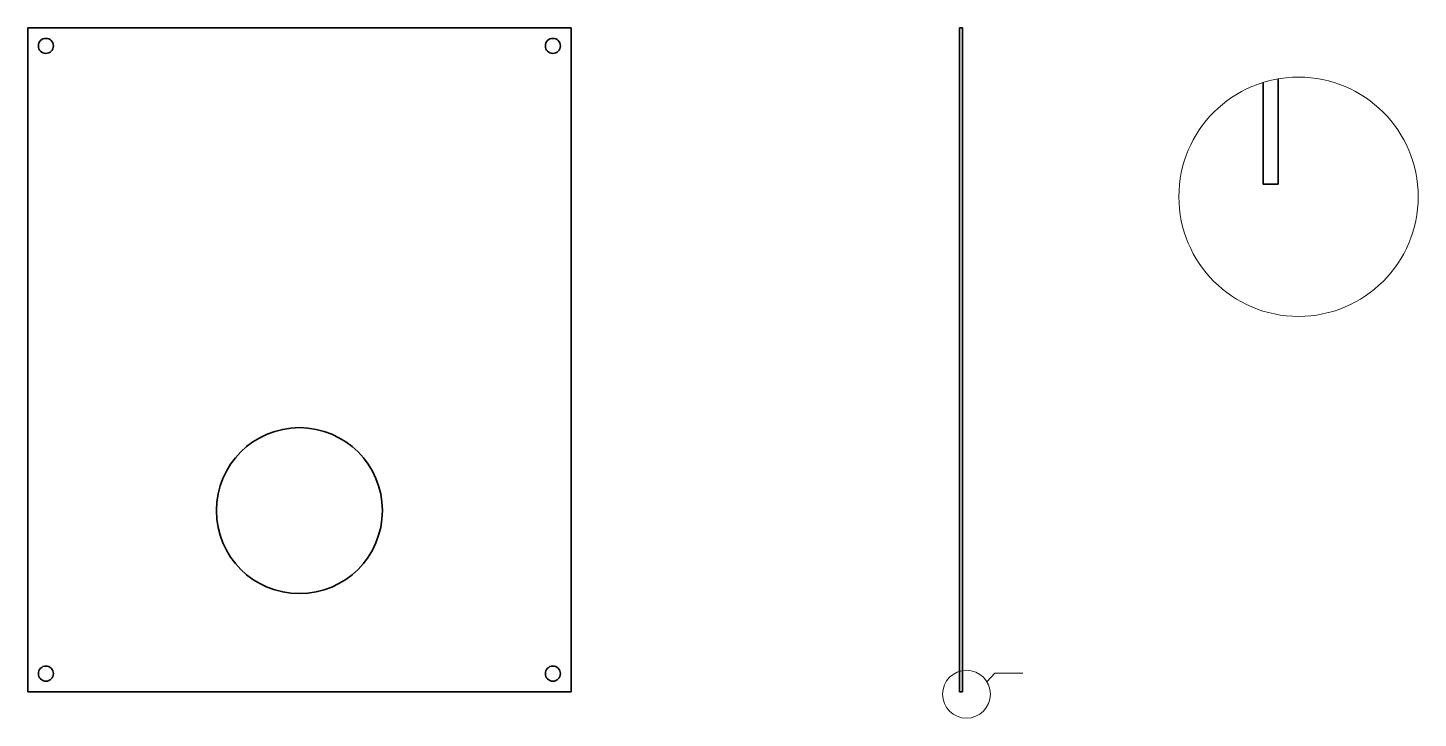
# Model space of a CAD drawing. Header units: millimetres. Extents: x 113 to 573, y 94 to 323.
import ezdxf

# ---------------------------------------------------------------- set-up
doc = ezdxf.new("R2010")
doc.units = ezdxf.units.MM
for name, color, linetype, lineweight in [('NetDam', 7, 'Continuous', 35), ('Netmanh', 5, 'Continuous', 13), ('Nét mảnh', 130, 'Continuous', 13)]:
    doc.layers.add(name, color=color, linetype=linetype, lineweight=lineweight)

msp = doc.modelspace()

# ---------------------------------------------------------------- linework, layer by layer
at = {"layer": 'NetDam'}
for p, q in [((292.71, 323.13), (112.71, 323.13)), ((112.71, 323.13), (112.71, 103.13)), ((292.71, 103.13), (292.71, 323.13)), ((421.41, 323.13), (422.41, 323.13)), ((421.41, 323.13), (421.41, 103.13)), ((422.41, 323.13), (422.41, 103.13)), ((522.09, 305.03), (522.09, 271.36)), ((527.09, 306.22), (527.09, 271.36)), ((522.09, 271.36), (527.09, 271.36)), ((112.71, 103.13), (292.71, 103.13)), ((421.41, 103.13), (422.41, 103.13))]:
    msp.add_line(p, q, dxfattribs=at)
for centre, radius in [((118.71, 317.13), 2.5), ((286.71, 317.13), 2.5), ((202.71, 163.13), 27.5), ((118.71, 109.13), 2.5), ((286.71, 109.13), 2.5)]:
    msp.add_circle(centre, radius, dxfattribs=at)
at = {"layer": 'Netmanh'}
for centre, radius in [((533.79, 267.15), 39.65), ((423.75, 102.29), 7.93)]:
    msp.add_circle(centre, radius, dxfattribs=at)
at = {"layer": 'Nét mảnh'}
for p, q in [((430.5, 106.45), (433.11, 109.3)), ((433.11, 109.3), (442.47, 109.3))]:
    msp.add_line(p, q, dxfattribs=at)

doc.saveas('drawing.dxf')
